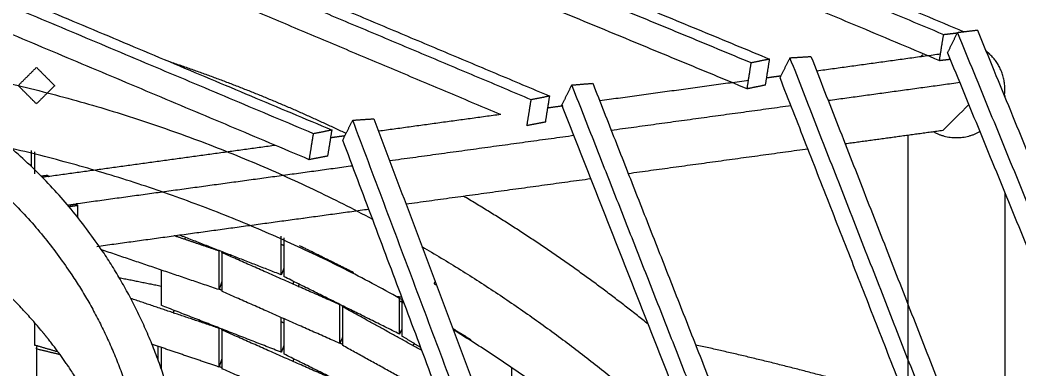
# Model space of a CAD drawing. Header units: millimetres. Extents: x 507.9 to 541, y 40.2 to 69.3.
# Drawn here: x 516.027 to 517.578, y 49.458 to 49.999 of the extents above; entities that cross this region are included whole.
import ezdxf

# ---------------------------------------------------------------- set-up
doc = ezdxf.new("R2010")
doc.units = ezdxf.units.MM
doc.layers.add('Make2D$Visible$Curves', color=7, linetype='Continuous', true_color=0x000000)

msp = doc.modelspace()

# ---------------------------------------------------------------- linework, layer by layer
at = {"layer": 'Make2D$Visible$Curves', "color": 18, "lineweight": -3, "true_color": 0x000000}
for points, degree in [([(517.49195, 49.98068), (516.49654, 50.399), (515.50113, 50.81731)], 2), ([(515.50011, 50.80021), (516.47997, 50.38855), (517.45984, 49.97688)], 2), ([(515.49367, 50.75994), (516.47353, 50.34827), (517.4534, 49.93661)], 2), ([(515.50179, 50.63723), (516.34591, 50.28795), (517.19004, 49.93866)], 2), ([(517.16147, 49.93283), (516.33155, 50.27636), (515.50163, 50.61988)], 2), ([(517.15512, 49.89256), (516.3252, 50.23608), (515.49528, 50.5796)], 2), ([(515.50494, 50.44692), (516.17696, 50.16411), (516.84898, 49.8813)], 2), ([(516.82022, 49.87564), (516.16237, 50.15261), (515.50452, 50.42957)], 2), ([(516.77267, 49.85271), (516.13537, 50.12102), (515.49808, 50.38933)], 2), ([(515.50248, 50.25315), (516.00693, 50.04086), (516.51137, 49.82857)], 2), ([(516.48261, 49.82292), (515.99233, 50.02936), (515.50206, 50.2358)], 2), ([(516.47617, 49.78268), (515.98589, 49.98912), (515.49562, 50.19557)], 2), ([(517.4534, 49.93661), (517.45662, 49.95674), (517.45984, 49.97688)], 2), ([(517.45984, 49.97688), (517.47055, 49.97815), (517.48125, 49.97942)], 2), ([(517.46597, 49.94833), (517.47364, 49.96396), (517.48131, 49.97958)], 2), ([(517.5127, 49.98326), (517.49701, 49.98142), (517.48131, 49.97958)], 2), ([(517.48131, 49.97958), (517.88483, 48.9949), (518.28834, 48.01022)], 2), ([(518.33293, 47.98226), (517.92282, 48.98276), (517.5127, 49.98326)], 2), ([(517.19004, 49.93866), (517.17575, 49.93575), (517.16147, 49.93283)], 2), ([(517.18369, 49.89838), (517.18686, 49.91852), (517.19004, 49.93866)], 2), ([(517.20619, 49.90962), (517.2139, 49.92516), (517.2216, 49.94071)], 2), ([(517.2216, 49.94071), (517.23788, 49.9417), (517.25416, 49.9427)], 2), ([(517.88894, 48.23573), (517.55527, 49.08822), (517.2216, 49.94071)], 2), ([(517.25416, 49.9427), (517.59285, 49.07708), (517.93154, 48.21146)], 2), ([(517.45544, 49.94646), (517.35947, 49.93328), (517.2635, 49.9201)], 2), ([(517.4534, 49.93661), (517.46171, 49.93759), (517.47002, 49.93858)], 2), ([(517.46597, 49.94833), (517.86949, 48.96365), (518.273, 47.97897)], 2), ([(516.02469, 49.89761), (516.03888, 49.91171), (516.05306, 49.92581)], 2), ([(516.05306, 49.92581), (516.06716, 49.91163), (516.08126, 49.89745)], 2), ([(517.15512, 49.89256), (517.15829, 49.91269), (517.16147, 49.93283)], 2), ([(517.20798, 49.91248), (517.1967, 49.91093), (517.18542, 49.90938)], 2), ([(517.85553, 48.25064), (517.53086, 49.08013), (517.20619, 49.90962)], 2), ([(516.05289, 49.86925), (516.03879, 49.88343), (516.02469, 49.89761)], 2), ([(516.08126, 49.89745), (516.06708, 49.88335), (516.05289, 49.86925)], 2), ([(516.86794, 49.86751), (516.87563, 49.88301), (516.88332, 49.89851)], 2), ([(516.88332, 49.89851), (516.89954, 49.89982), (516.91575, 49.90114)], 2), ([(517.42608, 48.51821), (517.1547, 49.20836), (516.88332, 49.89851)], 2), ([(516.91575, 49.90114), (517.19221, 49.19776), (517.46867, 48.49438)], 2), ([(517.15759, 49.90556), (517.04204, 49.8897), (516.92649, 49.87383)], 2), ([(517.18369, 49.89838), (517.1694, 49.89547), (517.15512, 49.89256)], 2), ([(517.48507, 49.90217), (517.38322, 49.88818), (517.28137, 49.8742)], 2), ([(516.84898, 49.8813), (516.8346, 49.87847), (516.82022, 49.87564)], 2), ([(516.84254, 49.84106), (516.84576, 49.86118), (516.84898, 49.8813)], 2), ([(517.55483, 49.88223), (517.55483, 49.88137), (517.55483, 49.88051)], 2), ([(516.81377, 49.83541), (516.81699, 49.85553), (516.82022, 49.87564)], 2), ([(516.86908, 49.86595), (516.85771, 49.86439), (516.84634, 49.86283)], 2), ([(517.39631, 48.52382), (517.13212, 49.19567), (516.86794, 49.86751)], 2), ([(517.22362, 49.86627), (517.08407, 49.84711), (516.94452, 49.82795)], 2), ([(517.45899, 49.82838), (517.47229, 49.84159), (517.48558, 49.85481), (517.49888, 49.86803)], 3), ([(516.54349, 49.84393), (516.55993, 49.845), (516.57637, 49.84606)], 2), ([(516.57637, 49.84606), (516.77532, 49.31653), (516.97426, 48.787)], 2), ([(516.77295, 49.85275), (516.67845, 49.83978), (516.58394, 49.8268)], 2), ([(516.52803, 49.81317), (516.53576, 49.82855), (516.54349, 49.84393)], 2), ([(516.93163, 48.81148), (516.73756, 49.32771), (516.54349, 49.84393)], 2), ([(516.84254, 49.84106), (516.82815, 49.83823), (516.81377, 49.83541)], 2), ([(516.47617, 49.78268), (516.47939, 49.8028), (516.48261, 49.82292)], 2), ([(516.51137, 49.82857), (516.49699, 49.82575), (516.48261, 49.82292)], 2), ([(516.50493, 49.78834), (516.50815, 49.80846), (516.51137, 49.82857)], 2), ([(516.53153, 49.8196), (516.52061, 49.81811), (516.5097, 49.81661)], 2), ([(516.88699, 49.82005), (516.74395, 49.80041), (516.6009, 49.78077)], 2), ([(517.30745, 49.80757), (517.38322, 49.81797), (517.45899, 49.82838)], 2), ([(517.40483, 49.11275), (517.40483, 49.46685), (517.40483, 49.82094)], 2), ([(516.42366, 49.80479), (516.24316, 49.78001), (516.06266, 49.75523)], 2), ([(516.89926, 48.8257), (516.71364, 49.31943), (516.52803, 49.81317)], 2), ([(516.97092, 49.76136), (517.11031, 49.7805), (517.24971, 49.79964)], 2), ([(516.04529, 49.77188), (516.04529, 49.78444), (516.04529, 49.797)], 2), ([(516.04989, 49.79502), (516.04989, 49.77792), (516.04989, 49.76081)], 2), ([(516.50493, 49.78834), (516.49055, 49.78551), (516.47617, 49.78268)], 2), ([(516.54324, 49.77285), (516.32882, 49.74341), (516.11441, 49.71397)], 2), ([(516.06016, 49.7573), (516.06508, 49.75798), (516.06999, 49.75865)], 2), ([(516.06999, 49.75865), (516.07105, 49.75759), (516.07211, 49.75653)], 2), ([(516.62601, 49.71401), (516.76941, 49.7337), (516.91282, 49.75339)], 2), ([(517.55483, 49.7315), (517.55483, 49.31113), (517.55483, 48.89076)], 2), ([(516.10168, 49.71223), (516.10804, 49.7131), (516.11441, 49.71397)], 2), ([(516.10332, 49.71003), (516.10992, 49.71094), (516.11652, 49.71185)], 2), ([(516.11652, 49.71185), (516.11546, 49.71291), (516.11441, 49.71397)], 2), ([(516.11441, 49.71397), (516.11441, 49.71276), (516.11441, 49.71156)], 2), ([(516.11652, 49.71185), (516.11652, 49.70289), (516.11652, 49.69394)], 2), ([(516.14679, 49.64821), (516.35755, 49.67715), (516.56831, 49.70609)], 2), ([(516.46657, 49.69212), (516.46688, 49.69198), (516.46719, 49.69184)], 2), ([(516.33616, 49.64106), (516.30136, 49.65286), (516.26655, 49.66466)], 2), ([(516.43264, 49.60401), (516.35368, 49.63485), (516.27472, 49.66568)], 2), ([(516.28349, 49.65891), (516.28384, 49.66063), (516.28418, 49.66235)], 2), ([(516.43264, 49.60401), (516.43264, 49.63401), (516.43264, 49.66401)], 2), ([(516.43682, 49.66126), (516.43682, 49.63126), (516.43682, 49.60126)], 2), ([(516.43264, 49.65137), (516.43473, 49.65055), (516.43682, 49.64974)], 2), ([(516.54542, 49.60726), (516.50312, 49.62829), (516.46082, 49.64933)], 2), ([(516.33616, 49.58106), (516.24517, 49.6119), (516.15417, 49.64275)], 2), ([(516.33616, 49.58106), (516.33616, 49.61106), (516.33616, 49.64106)], 2), ([(516.34047, 49.6385), (516.34075, 49.63914), (516.34104, 49.63979)], 2), ([(516.34047, 49.6385), (516.34047, 49.6085), (516.34047, 49.5785)], 2), ([(516.52341, 49.55769), (516.43194, 49.59809), (516.34047, 49.6385)], 2), ([(516.35431, 49.6346), (516.35398, 49.63364), (516.35366, 49.63267)], 2), ([(516.43682, 49.61473), (516.43473, 49.60937), (516.43264, 49.60401)], 2), ([(516.18145, 49.59974), (516.2139, 49.59319), (516.24634, 49.58665)], 2), ([(516.24634, 49.61151), (516.24634, 49.58414), (516.24634, 49.55677)], 2), ([(516.6159, 49.51221), (516.52636, 49.55673), (516.43682, 49.60126)], 2), ([(516.34051, 49.59389), (516.33834, 49.58748), (516.33616, 49.58106)], 2), ([(516.34066, 49.57993), (516.33848, 49.58078), (516.3363, 49.58164)], 2), ([(516.45204, 49.59369), (516.45138, 49.59201), (516.45072, 49.59032)], 2), ([(516.45911, 49.58609), (516.46005, 49.58797), (516.46098, 49.58984)], 2), ([(516.66972, 49.59037), (516.67093, 49.59234), (516.67214, 49.59431)], 2), ([(516.66972, 49.59037), (516.67144, 49.58942), (516.67316, 49.58846)], 2), ([(516.33616, 49.52106), (516.26767, 49.54428), (516.19918, 49.56749)], 2), ([(516.52341, 49.49769), (516.43194, 49.53809), (516.34047, 49.5785)], 2), ([(516.6159, 49.51221), (516.6159, 49.54092), (516.6159, 49.56964)], 2), ([(516.61983, 49.56909), (516.61983, 49.53909), (516.61983, 49.50909)], 2), ([(516.43264, 49.48401), (516.33949, 49.52039), (516.24634, 49.55677)], 2), ([(516.52341, 49.49769), (516.52341, 49.52769), (516.52341, 49.55769)], 2), ([(516.52747, 49.55475), (516.52785, 49.55544), (516.52823, 49.55612)], 2), ([(516.52747, 49.55475), (516.52747, 49.52475), (516.52747, 49.49475)], 2), ([(516.65083, 49.48655), (516.58915, 49.52065), (516.52747, 49.55475)], 2), ([(516.61604, 49.56382), (516.61956, 49.56207), (516.62308, 49.56032)], 2), ([(516.26526, 49.54521), (516.26599, 49.54708), (516.26672, 49.54894)], 2), ([(516.43264, 49.48401), (516.43264, 49.5109), (516.43264, 49.53778)], 2), ([(516.43682, 49.53593), (516.43682, 49.5086), (516.43682, 49.48126)], 2), ([(516.54553, 49.54775), (516.545, 49.54655), (516.54447, 49.54535)], 2), ([(516.04989, 49.53018), (516.04989, 49.5126), (516.04989, 49.49502)], 2), ([(516.33616, 49.46106), (516.33616, 49.49106), (516.33616, 49.52106)], 2), ([(516.34047, 49.5185), (516.34087, 49.51941), (516.34128, 49.52033)], 2), ([(516.43264, 49.53137), (516.43482, 49.53052), (516.437, 49.52967)], 2), ([(516.61983, 49.5201), (516.61787, 49.51615), (516.6159, 49.51221)], 2), ([(516.72705, 49.50327), (516.71286, 49.51198), (516.69867, 49.52069)], 2), ([(516.34047, 49.5185), (516.34047, 49.4885), (516.34047, 49.4585)], 2), ([(516.52341, 49.43769), (516.43194, 49.47809), (516.34047, 49.5185)], 2), ([(516.52748, 49.50689), (516.52545, 49.50229), (516.52341, 49.49769)], 2), ([(516.6491, 49.49112), (516.63446, 49.50011), (516.61983, 49.50909)], 2), ([(516.08668, 49.48432), (516.06829, 49.48967), (516.04989, 49.49502)], 2), ([(516.0529, 49.48908), (516.05347, 49.49145), (516.05405, 49.49381)], 2), ([(516.0529, 49.48908), (516.0529, 49.45908), (516.0529, 49.42908)], 2), ([(516.08974, 49.48015), (516.07132, 49.48461), (516.0529, 49.48908)], 2), ([(516.33616, 49.46106), (516.28444, 49.47859), (516.23272, 49.49612)], 2), ([(516.24193, 49.47115), (516.24193, 49.48208), (516.24193, 49.493)], 2), ([(516.24634, 49.49186), (516.24634, 49.47533), (516.24634, 49.4588)], 2), ([(516.43682, 49.49473), (516.43473, 49.48937), (516.43264, 49.48401)], 2), ([(516.52747, 49.49618), (516.52572, 49.49705), (516.52396, 49.49793)], 2), ([(516.67945, 49.41072), (516.60346, 49.45273), (516.52747, 49.49475)], 2), ([(516.63853, 49.49771), (516.6377, 49.49603), (516.63686, 49.49436)], 2), ([(516.34047, 49.47376), (516.33831, 49.46741), (516.33616, 49.46106)], 2), ([(516.6159, 49.39221), (516.52636, 49.43673), (516.43682, 49.48126)], 2), ([(516.45204, 49.47369), (516.45132, 49.47184), (516.45059, 49.46999)], 2), ([(516.34047, 49.46001), (516.33831, 49.46085), (516.33616, 49.46169)], 2), ([(516.52341, 49.37769), (516.43194, 49.41809), (516.34047, 49.4585)], 2), ([(516.79027, 49.40446), (516.79027, 49.43221), (516.79027, 49.45996)], 2)]:
    msp.add_open_spline(points, degree=degree, dxfattribs=at)
for points, weights, knots in [([(516.15775, 49.6374), (515.71776, 50.30017), (515.05499, 49.86017), (514.69947, 49.62414), (514.69947, 49.1974)], [1, 0.707106781187, 1, 0.818200206403, 0.862087884068], [0, 0, 0, 1.2496035, 1.2496035, 2.0252366, 2.0252366, 2.0252366]), ([(517.55483, 49.89184), (517.55483, 49.92277), (517.53302, 49.94471), (517.52967, 49.94808), (517.52592, 49.951)], [0.853555280099, 0.854079424516, 1, 0.974439468666, 0.953340227114], [0.294735897, 0.294735897, 0.294735897, 0.353429174, 0.353429174, 0.363710324, 0.363710324, 0.363710324]), ([(514.75947, 49.1974), (514.75947, 49.59196), (515.08818, 49.81018), (515.70095, 50.21699), (516.10777, 49.60422)], [0.862087884068, 0.818200206403, 1, 0.707106781187, 1], [-2.0252366, -2.0252366, -2.0252366, -1.2496035, -1.2496035, 0, 0, 0]), ([(516.22667, 49.12246), (516.20815, 49.30301), (516.10777, 49.45422), (516.0902, 49.48068), (516.07041, 49.50553)], [0.873254756254, 0.907267431604, 1, 0.982425177823, 0.966959481804], [-0.39563546, -0.39563546, -0.39563546, 0, 0, 0.07498146, 0.07498146, 0.07498146])]:
    msp.add_rational_spline(points, weights, degree=2, knots=knots, dxfattribs=at)
for points, weights in [([(515.77413, 49.94245), (516.1975, 49.89067), (516.57414, 49.69052)], [0.855035962929, 0.861696953832, 0.898284848644]), ([(517.42695, 49.94503), (517.42563, 49.94371), (517.42437, 49.94232)], [1, 0.989770829662, 0.980256158119]), ([(516.53325, 49.8232), (516.40073, 49.8868), (516.26145, 49.93375)], [0.890284272964, 0.879113323849, 0.871339791188]), ([(517.55419, 49.88205), (517.55483, 49.88692), (517.55483, 49.89184)], [0.857053225194, 0.853472070503, 0.853555280099]), ([(516.62145, 49.56466), (516.2705, 49.76185), (515.87342, 49.8281)], [0.903250795539, 0.866642947446, 0.857000985066]), ([(517.44346, 49.82624), (517.47972, 49.80614), (517.51604, 49.82616)], [0.909974826586, 0.796722187511, 0.910797336745]), ([(516.05999, 49.51833), (515.93078, 49.67335), (515.74055, 49.74072)], [0.959218615876, 0.87477129924, 0.857814013198]), ([(517.00165, 49.52748), (516.86562, 49.63722), (516.71513, 49.72609)], [0.94743041722, 0.925085069957, 0.908058537767]), ([(516.65084, 49.64786), (516.88521, 49.5116), (517.08146, 49.32456)], [0.906516222466, 0.933942874245, 0.975572339605]), ([(516.29051, 49.1974), (516.29051, 49.43743), (516.15775, 49.6374)], [0.862087884068, 0.888906574783, 1]), ([(516.10777, 49.60422), (516.23051, 49.41933), (516.23051, 49.1974)], [1, 0.888906574783, 0.862087884068]), ([(516.61994, 49.5692), (516.61587, 49.56964), (516.61179, 49.57008)], [0.943656918448, 0.943948125102, 0.94424027291]), ([(516.07041, 49.50553), (516.06527, 49.51199), (516.05999, 49.51833)], [0.966959481804, 0.963020646776, 0.959218615875]), ([(517.14589, 49.16069), (516.94506, 49.3678), (516.69929, 49.51889)], [0.990676504356, 0.943247471601, 0.912223500592]), ([(517.40202, 49.41048), (517.24033, 49.45922), (517.07533, 49.49518)], [0.896869488571, 0.904844215781, 0.914287133273])]:
    msp.add_rational_spline(points, weights, degree=2, dxfattribs=at)

doc.saveas('drawing.dxf')
